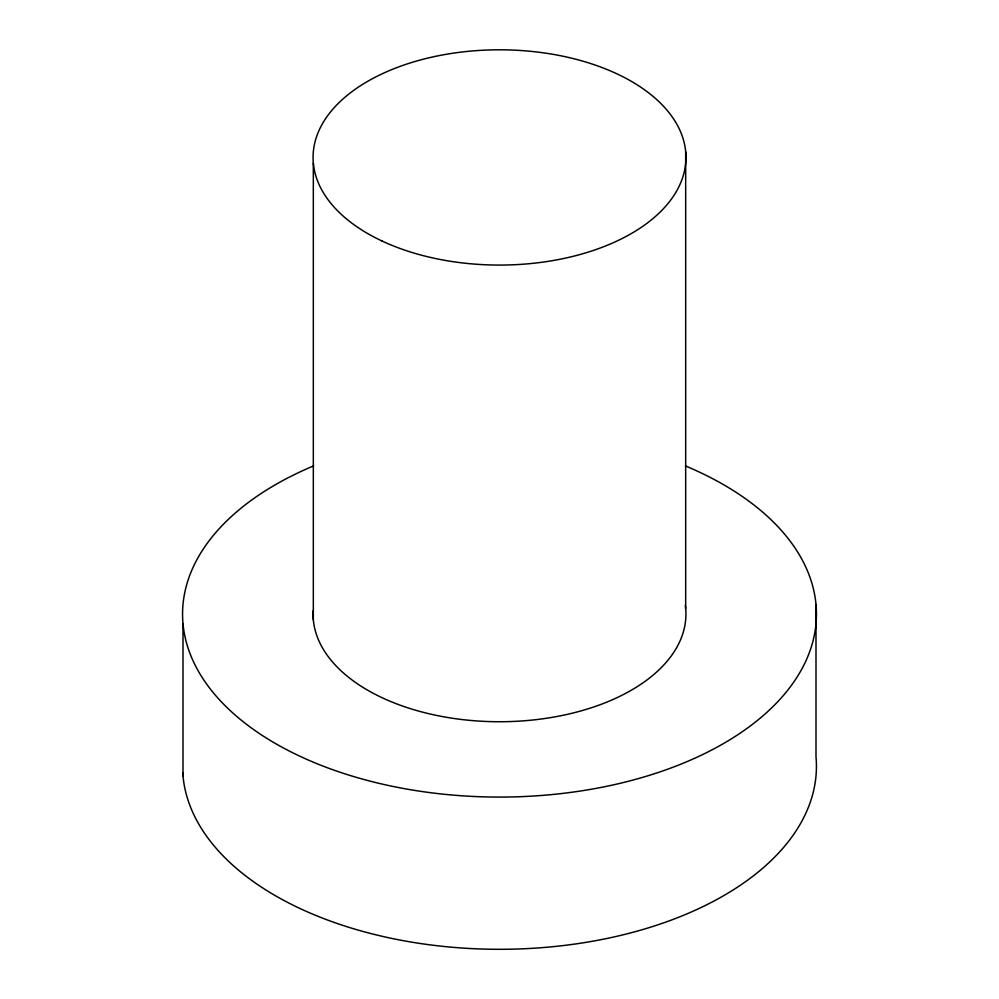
<?xml version="1.0" encoding="UTF-8"?>
<svg xmlns="http://www.w3.org/2000/svg" width="999" height="999" viewBox="0 0 999 999"><rect width="100%" height="100%" fill="white"/><g stroke="black" fill="none" stroke-linecap="round" stroke-linejoin="round"><path stroke-width="1.5" d="M815.996 604.52L815.996 756.743A316.933 182.979 0 0 1 513.449 949.125A316.933 182.979 0 0 1 182.767 772.851M685.676 151.798L685.676 608.466M313.324 163.074L313.324 619.73M183.004 623.676L183.004 775.898M685.476 465.934A316.933 182.979 0 0 1 735.089 736.5A316.933 182.979 0 0 1 263.836 736.45A316.933 182.979 0 0 1 313.611 465.896M685.326 605.481A186.426 107.63 0 0 1 504.045 721.703A186.426 107.63 0 0 1 313.162 610.726M382.18 241.084A186.426 107.63 0 0 0 683.641 174.276A186.426 107.63 0 0 0 432.692 56.955A186.426 107.63 0 0 0 382.18 241.084"/></g></svg>
